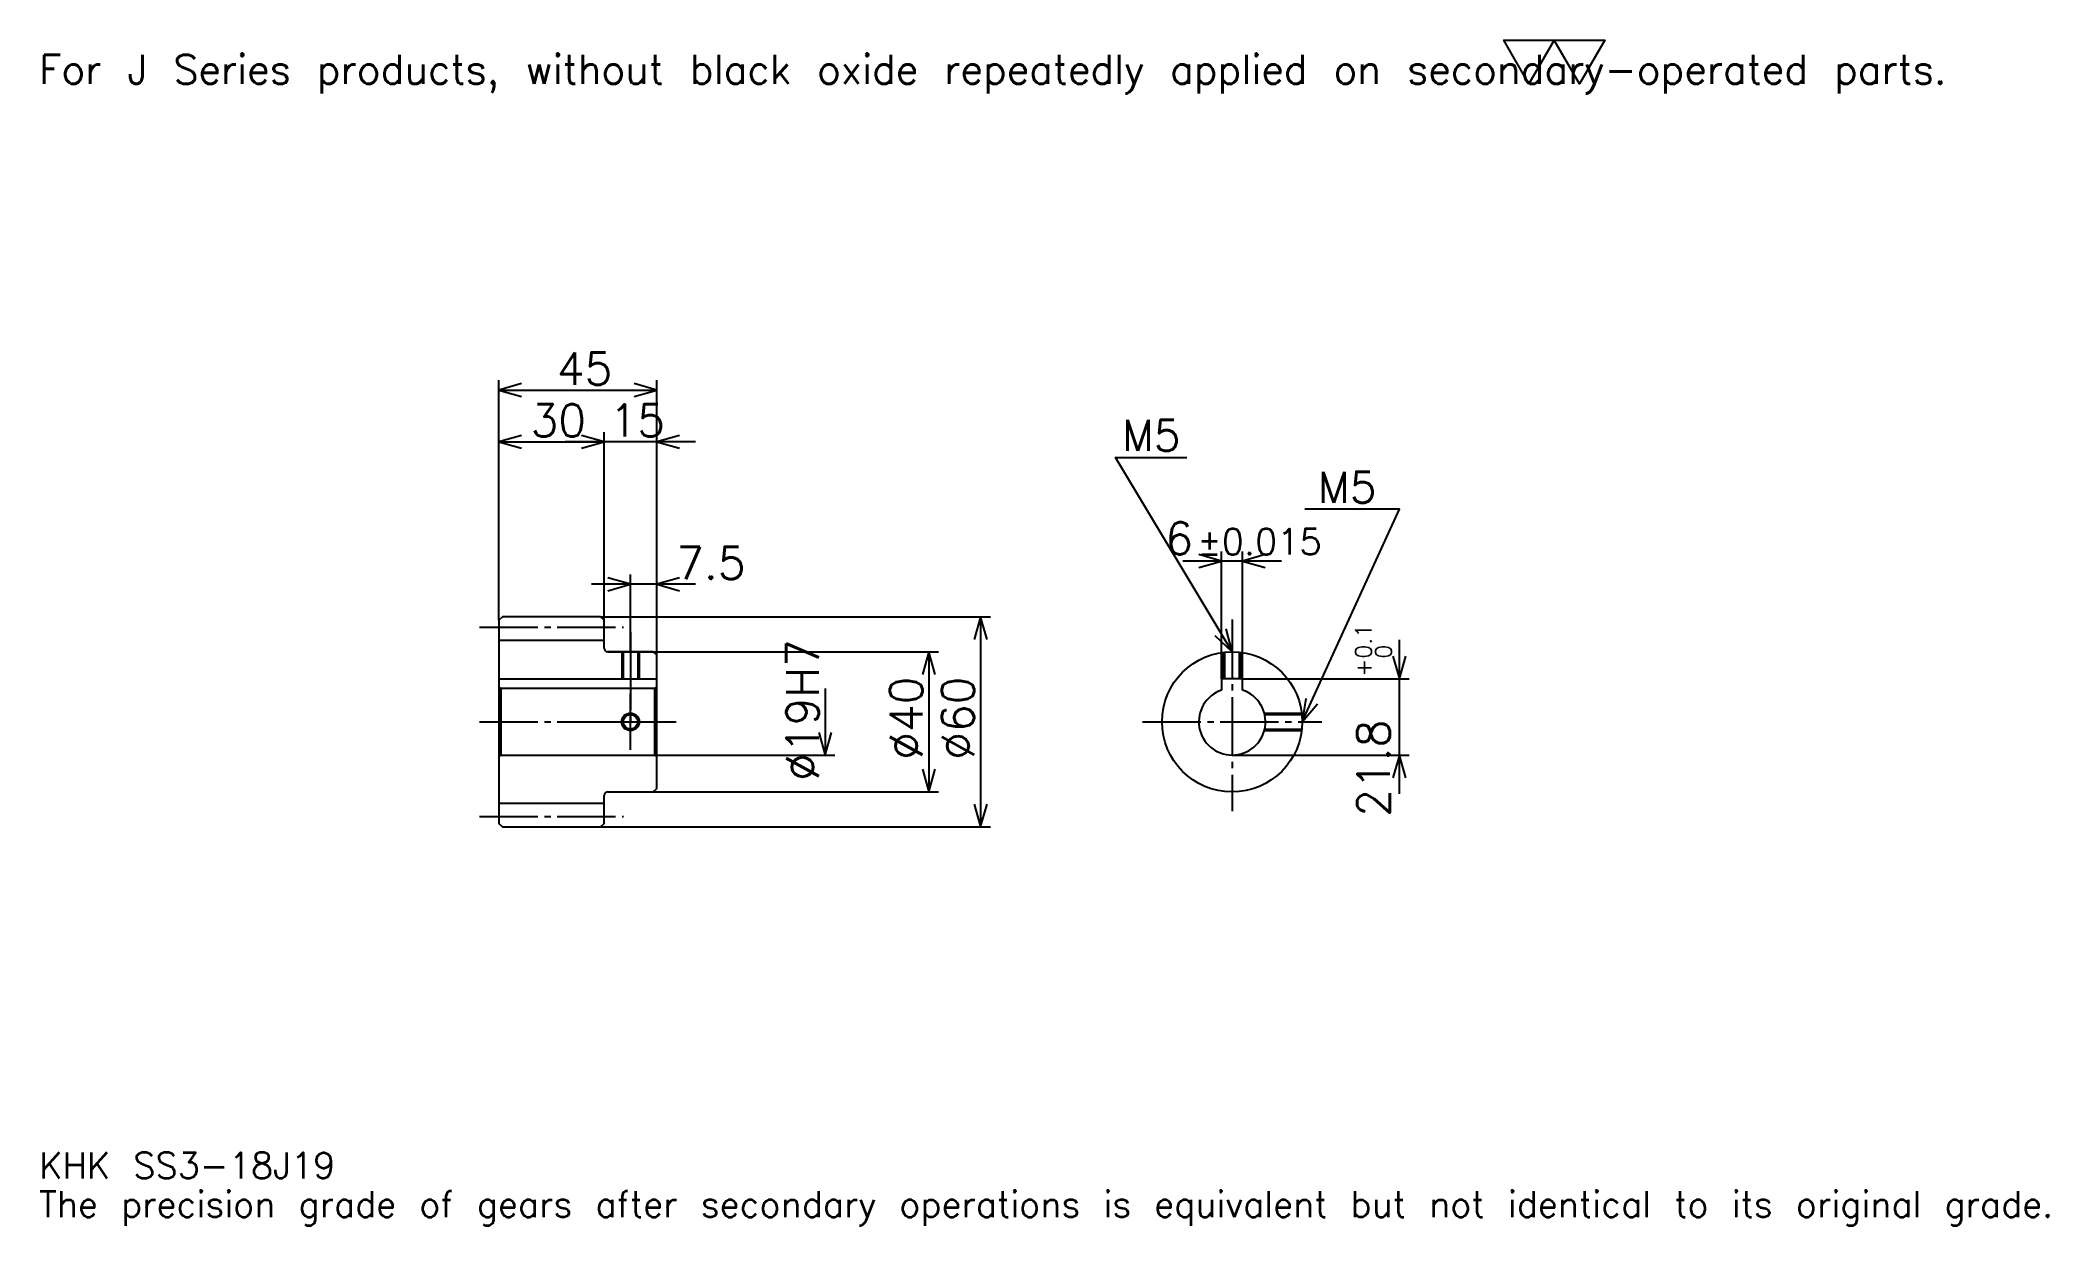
# Model space of a CAD drawing. Extents: x 19 to 592, y 7 to 345.
import ezdxf

# ---------------------------------------------------------------- set-up
doc = ezdxf.new("R2010")
doc.units = 0
doc.linetypes.add('DASHDOT', pattern=[22.173913, 16.630435, -1.847826, 1.847826, -1.847826])
doc.layers.get('0').update_dxf_attribs({"linetype": 'CONTINUOUS'})
doc.layers.add('DASHDOT', color=6, linetype='DASHDOT')
doc.styles.add('KANJI', font='TXT', dxfattribs={"bigfont": 'BIGFONT'})

msp = doc.modelspace()

# ---------------------------------------------------------------- linework, layer by layer
at = {"color": 5}
for p, q in [((149.67392, 180.597824), (149.67392, 248.043472)), ((194.67392, 180.597824), (194.67392, 248.043472)), ((149.67392, 245.271729), (194.67392, 245.271729)), ((149.67392, 230.489136), (179.67392, 230.489136)), ((205.76088, 230.489136), (168.58696, 230.489136)), ((179.67392, 180.597824), (179.67392, 233.260864)), ((372.891296, 196.467392), (344.717407, 196.467392)), ((355.804352, 162.897827), (355.804352, 199.239136)), ((361.804352, 162.897827), (361.804352, 199.239136)), ((205.76088, 189.836945), (176.08696, 189.836945)), ((187.17392, 180.597824), (187.17392, 192.608688)), ((149.67392, 179.597824), (149.67392, 180.597824)), ((178.67392, 180.597824), (194.67392, 180.597824)), ((179.67392, 179.597824), (179.67392, 180.597824)), ((187.17392, 170.597824), (187.17392, 180.597824)), ((187.17392, 170.597824), (187.17392, 180.597824)), ((194.67392, 180.597824), (289.836975, 180.597824)), ((194.67392, 169.597824), (194.67392, 180.597824)), ((287.065216, 180.597824), (287.065216, 120.597824)), ((406.521759, 130.010864), (406.521759, 173.984787)), ((180.67392, 170.597824), (194.67392, 170.597824)), ((194.67392, 170.597824), (275.054352, 170.597824)), ((272.282623, 170.597824), (272.282623, 130.597824)), ((361.804352, 162.897827), (409.293488, 162.897827)), ((242.717407, 160.097824), (242.717407, 141.097824)), ((194.67392, 141.097824), (245.489136, 141.097824)), ((358.804352, 141.097824), (409.293488, 141.097824)), ((180.67392, 130.597824), (194.67392, 130.597824)), ((194.67392, 130.597824), (275.054352, 130.597824)), ((178.67392, 120.597824), (194.67392, 120.597824)), ((194.67392, 120.597824), (289.836975, 120.597824))]:
    msp.add_line(p, q, dxfattribs=at)
at = {"color": 4}
for p, q in [((149.67392, 173.847824), (179.67392, 173.847824)), ((149.67392, 162.897827), (194.67392, 162.897827)), ((194.17392, 160.097824), (194.67392, 160.597824)), ((150.17392, 160.097824), (150.17392, 141.097824)), ((194.17392, 141.097824), (194.67392, 140.597824)), ((149.67392, 127.347824), (179.67392, 127.347824))]:
    msp.add_line(p, q, dxfattribs=at)
at = {"color": 7}
msp.add_lwpolyline([(443.478271, 332.608704), (436.271759, 345.100006), (465.097839, 345.100006), (457.891327, 332.608704), (450.684784, 345.100006), (443.478271, 332.608704)], dxfattribs=at)
at = {"color": 5}
for points in [[(156.141312, 247.119568), (149.67392, 245.271729), (156.141312, 243.42392)], [(188.206528, 243.42392), (194.67392, 245.271729), (188.206528, 247.119568)], [(156.141312, 232.336945), (149.67392, 230.489136), (156.141312, 228.641296)], [(173.206528, 228.641296), (179.67392, 230.489136), (173.206528, 232.336945)], [(173.206528, 228.641296), (179.67392, 230.489136), (173.206528, 232.336945)], [(201.141312, 232.336945), (194.67392, 230.489136), (201.141312, 228.641296)], [(358.804352, 170.597824), (325.543488, 226.032608), (345.869568, 226.032608)], [(378.804352, 150.597824), (406.521759, 211.25), (379.543518, 211.25)], [(349.336975, 194.619568), (355.804352, 196.467392), (349.336975, 198.315216)], [(368.271729, 198.315216), (361.804352, 196.467392), (368.271729, 194.619568)], [(180.706528, 187.98912), (187.17392, 189.836945), (180.706528, 191.684784)], [(201.141312, 191.684784), (194.67392, 189.836945), (201.141312, 187.98912)], [(288.913025, 174.130432), (287.065216, 180.597824), (285.217407, 174.130432)], [(353.892395, 175.192871), (358.804352, 170.597824), (357.061401, 177.094269)], [(274.130432, 164.130432), (272.282623, 170.597824), (270.434784, 164.130432)], [(404.67395, 169.365219), (406.521759, 162.897827), (408.369598, 169.365219)], [(379.811829, 157.248138), (378.804352, 150.597824), (383.173157, 155.712051)], [(240.869568, 147.565216), (242.717407, 141.097824), (244.565216, 147.565216)], [(408.369598, 134.630432), (406.521759, 141.097824), (404.67395, 134.630432)], [(270.434784, 137.065216), (272.282623, 130.597824), (274.130432, 137.065216)], [(285.217407, 127.065216), (287.065216, 120.597824), (288.913025, 127.065216)]]:
    msp.add_lwpolyline(points, dxfattribs=at)
at = {"color": 4}
for points in [[(179.67392, 171.597824), (179.67392, 179.597824), (178.67392, 180.597824), (150.67392, 180.597824), (149.67392, 179.597824), (149.67392, 140.597824)], [(180.67392, 130.597824), (193.67392, 130.597824), (194.67392, 131.597824), (194.67392, 169.597824), (193.67392, 170.597824), (180.67392, 170.597824)], [(184.67392, 170.597824), (184.67392, 162.897827)], [(185.108917, 170.597824), (185.108917, 162.897827)], [(189.238922, 170.597824), (189.238922, 162.897827)], [(189.67392, 170.597824), (189.67392, 162.897827)], [(356.304352, 162.897827), (356.304352, 170.440964)], [(356.739349, 162.897827), (356.739349, 170.490936)], [(360.869354, 162.897827), (360.869354, 170.490936)], [(361.304352, 162.897827), (361.304352, 170.440964)], [(149.67392, 140.597824), (150.17392, 141.097824), (194.17392, 141.097824), (194.17392, 160.097824), (150.17392, 160.097824), (149.67392, 160.597824)], [(361.804352, 159.611694), (361.804352, 162.897827), (355.804352, 162.897827), (355.804352, 159.611694)], [(367.969482, 153.097824), (378.647491, 153.097824)], [(368.077209, 152.662827), (378.697449, 152.662827)], [(367.969482, 148.097824), (378.647491, 148.097824)], [(368.077209, 148.532822), (378.697449, 148.532822)], [(149.67392, 140.597824), (149.67392, 121.597824), (150.67392, 120.597824), (178.67392, 120.597824), (179.67392, 121.597824), (179.67392, 129.597824)]]:
    msp.add_lwpolyline(points, dxfattribs=at)
for centre, radius in [((358.804352, 150.597824), 20), ((187.17392, 150.597824), 2.065)]:
    msp.add_circle(centre, radius, dxfattribs=at)
at = {"color": 7}
msp.add_circle((187.17392, 150.597824), 2.5, dxfattribs=at)
at = {"color": 4}
for centre, radius, start, end in [((180.67392, 171.597824), 1, 180, 270), ((358.804352, 150.597824), 9.5, 108.408480326, 71.591519674), ((180.67392, 129.597824), 1, 90, 180)]:
    msp.add_arc(centre, radius, start, end, dxfattribs=at)
at = {"layer": 'DASHDOT', "color": 7}
for p, q in [((358.804352, 179.83696), (358.804352, 125.054344)), ((144.130447, 177.597824), (185.217407, 177.597824)), ((187.17392, 170.597824), (187.17392, 150.597824)), ((144.130447, 150.597824), (200.217407, 150.597824)), ((333.260864, 150.597824), (384.347839, 150.597824)), ((144.130447, 123.597824), (185.217407, 123.597824))]:
    msp.add_line(p, q, dxfattribs=at)
for points in [[(187.17392, 176.141296), (187.17392, 157.35434)], [(187.17392, 142.554352), (187.17392, 158.641296)], [(179.130447, 150.597824), (195.217407, 150.597824)]]:
    msp.add_lwpolyline(points, dxfattribs=at)

# ---------------------------------------------------------------- texts
at = {"color": 7, "style": 'KANJI'}
for s, height, p in [('For J Series products, without black oxide repeatedly applied on secondary-operated parts.', 8.315217, (18.47826, 332.608704)), ('45', 9.23913, (166.168488, 246.75)), ('30', 9.23913, (158.668488, 231.967392)), ('15', 9.23913, (181.168488, 231.967392)), ('M5', 8.869566, (327.391296, 227.880432)), ('M5', 8.869566, (383.239136, 213.097824)), ('6', 9.23913, (339.732971, 198.315216)), ('7.5', 9.23913, (200.217407, 191.315216)), ('%%p0.015', 7.391304, (348.87854, 198.315216)), ('KHK SS3-18J19', 7.391304, (18.47826, 20.326086)), ('The precision grade of gears after secondary operations is equivalent but not identical to its original grade.', 7.391304, (18.47826, 9.23913))]:
    msp.add_text(s, height=height, dxfattribs=at).set_placement(p)
for s, height, p in [('%%c19H7', 9.23913, (240.869568, 133.736404)), ('0.1', 4.619565, (398.576111, 168.638275)), ('0', 4.619565, (404.304382, 168.638275)), ('+', 4.619565, (398.576111, 163.464371)), ('%%c40', 9.23913, (270.434784, 139.741852)), ('%%c60', 9.23913, (285.217407, 139.741852)), ('21.8', 9.23913, (403.75, 123.473755))]:
    msp.add_text(s, height=height, rotation=90, dxfattribs=at).set_placement(p)

doc.saveas('drawing.dxf')
